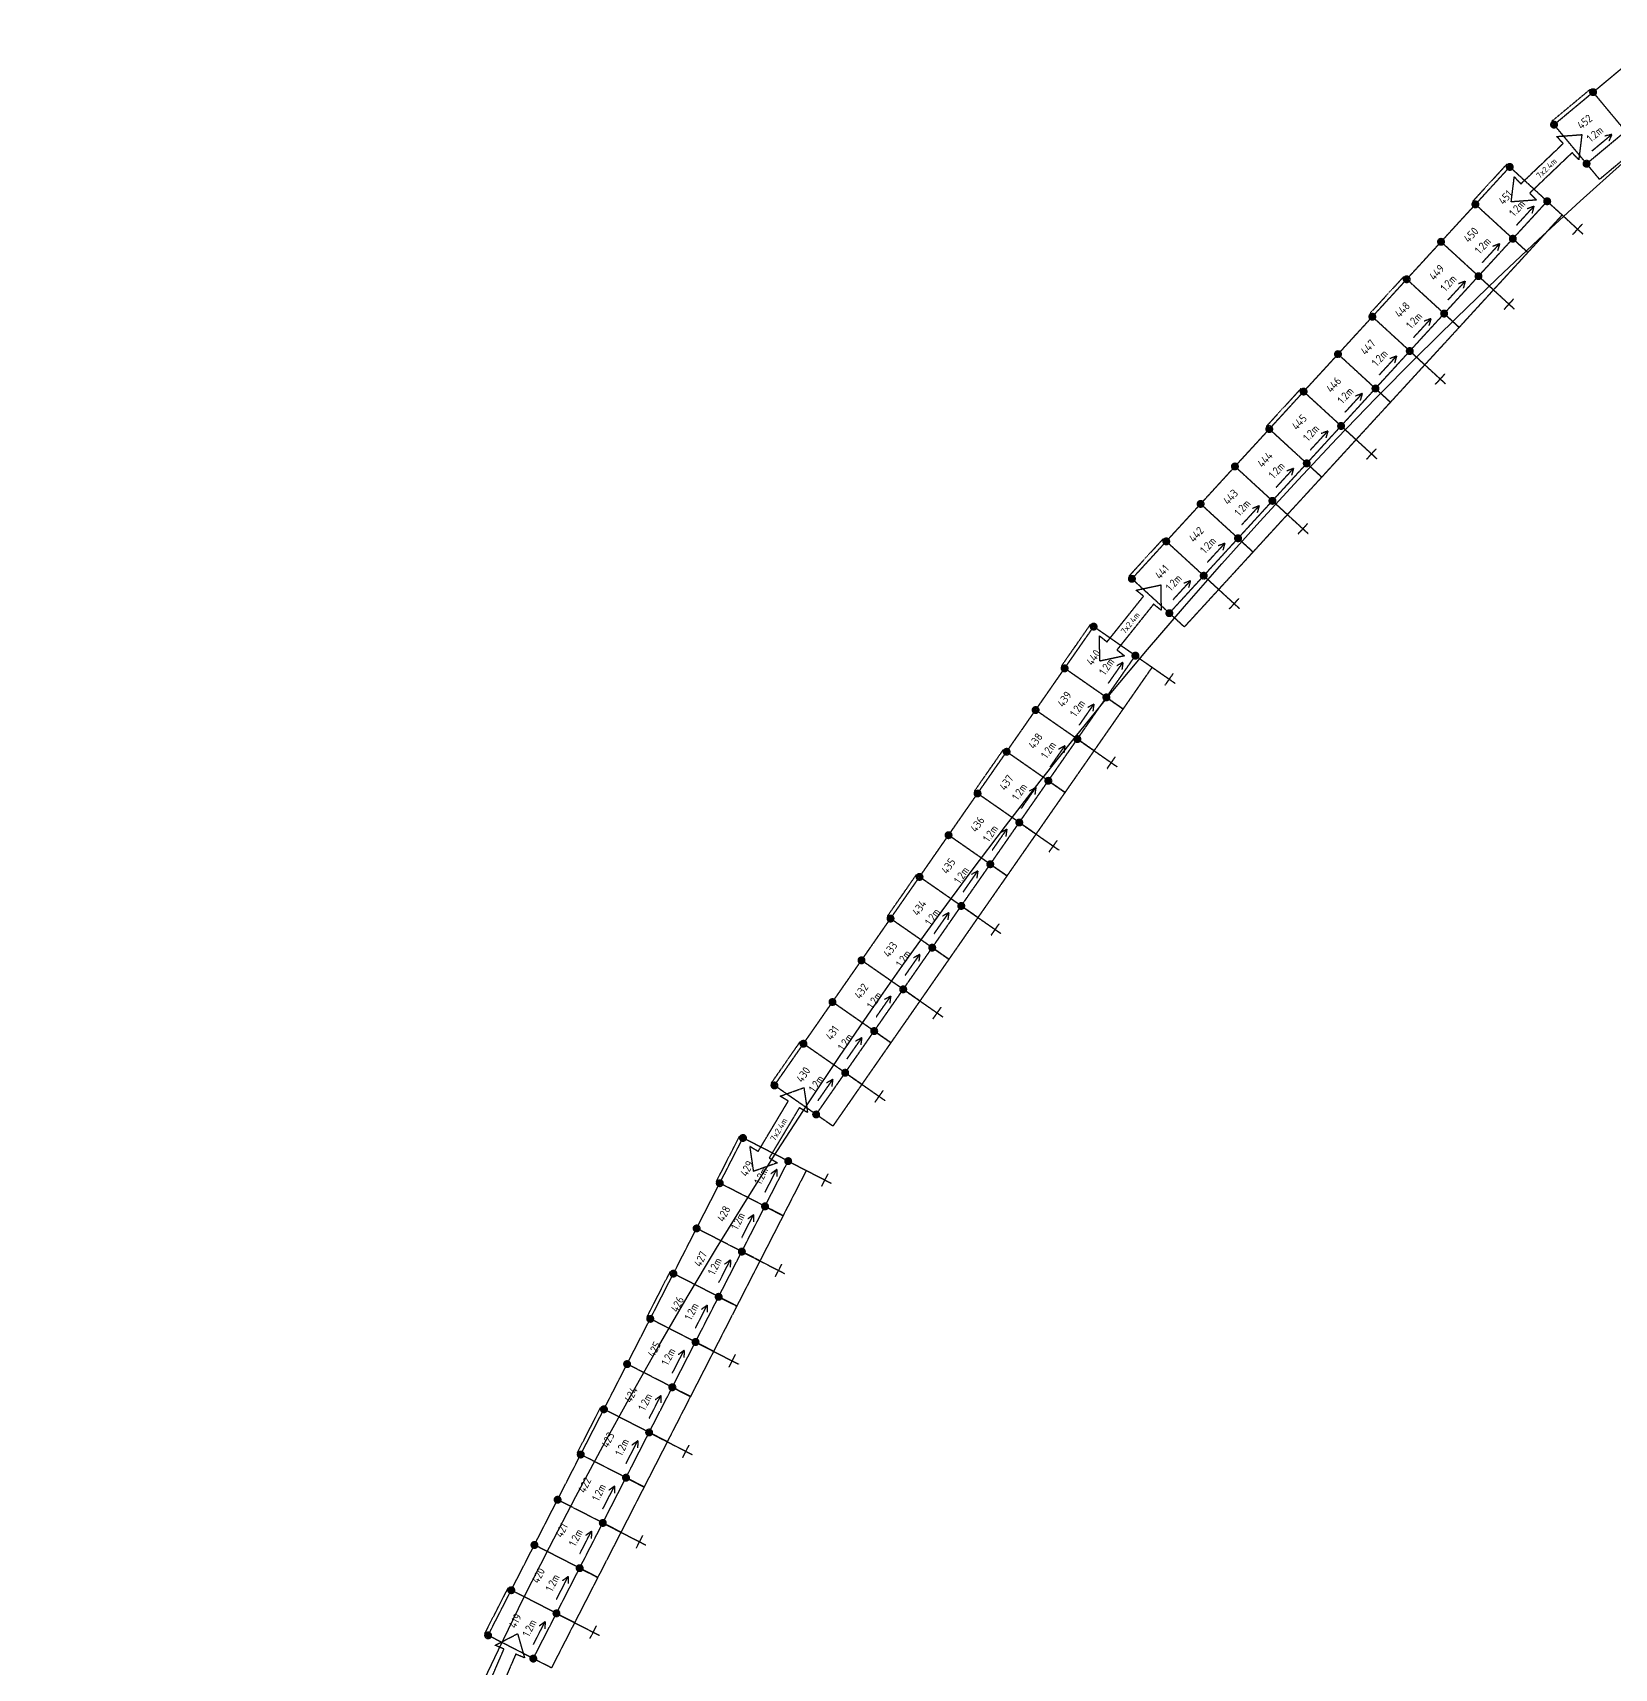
# Model space of a CAD drawing. Header units: millimetres. Extents: x -104667 to 131446, y -104429 to 134339.
# Drawn here: x -104667 to -65138, y 64347 to 105225 of the extents above; entities that cross this region are included whole.
import ezdxf
from ezdxf.enums import TextEntityAlignment as Align

# ---------------------------------------------------------------- set-up
doc = ezdxf.new("R2010")
doc.units = ezdxf.units.MM
doc.linetypes.add('KwikScaf_DASHED', pattern=[3.75, 2.5, -1.25])
doc.linetypes.add('KwikScaf_Line', pattern=[1, 1, 0])
doc.layers.get('0').update_dxf_attribs({"linetype": 'CONTINUOUS'})
doc.layers.add('KwikScaf Schematic', color=7, linetype='CONTINUOUS')
doc.styles.add('KwikScaf ISO', font='isocp.shx')

msp = doc.modelspace()

# ---------------------------------------------------------------- linework, layer by layer
msp.add_circle((13389, 13628), 118057)
at = {"layer": 'KwikScaf Schematic', "color": 1, "linetype": 'KwikScaf_Line'}
for p, q in [((-65667, 103739), (-64691, 104552)), ((-66644, 102927), (-65667, 103739)), ((-64855, 102763), (-65667, 103739)), ((-65831, 101951), (-66644, 102927)), ((-65831, 101951), (-64855, 102763)), ((-65689, 102276), (-65201, 102682)), ((-65201, 102682), (-65373, 102642)), ((-65201, 102682), (-65272, 102520)), ((-64530, 102373), (-65506, 101560)), ((-68609, 100935), (-67751, 101871)), ((-66815, 101012), (-67751, 101871)), ((-65506, 101560), (-65831, 101951)), ((-67674, 100076), (-66815, 101012)), ((-66815, 101012), (-66441, 100669)), ((-69468, 99999), (-68609, 100935)), ((-67674, 100076), (-68609, 100935)), ((-67576, 100418), (-67147, 100886)), ((-67147, 100886), (-67312, 100822)), ((-66441, 100669), (-67299, 99733)), ((-67147, 100886), (-67195, 100715)), ((-66441, 100669), (-65925, 100196)), ((-66172, 100185), (-65936, 100443)), ((-70326, 99063), (-69468, 99999)), ((-68532, 99141), (-69468, 99999)), ((-68532, 99141), (-67674, 100076)), ((-68434, 99482), (-68005, 99950)), ((-68005, 99950), (-68171, 99886)), ((-68005, 99950), (-68054, 99779)), ((-67674, 100076), (-67299, 99733)), ((-67299, 99733), (-67674, 100076)), ((-67299, 99733), (-68158, 98797)), ((-71185, 98127), (-70326, 99063)), ((-69391, 98205), (-70326, 99063)), ((-69391, 98205), (-68532, 99141)), ((-69293, 98546), (-68864, 99014)), ((-68864, 99014), (-69029, 98951)), ((-68864, 99014), (-68912, 98843)), ((-68532, 99141), (-68158, 98797)), ((-68158, 98797), (-68532, 99141)), ((-68158, 98797), (-69016, 97861)), ((-68158, 98797), (-67642, 98324)), ((-67889, 98313), (-67653, 98571)), ((-72043, 97191), (-71185, 98127)), ((-70249, 97269), (-71185, 98127)), ((-70249, 97269), (-69391, 98205)), ((-69391, 98205), (-69016, 97861)), ((-69016, 97861), (-69391, 98205)), ((-70151, 97610), (-69722, 98078)), ((-69722, 98078), (-69888, 98015)), ((-69016, 97861), (-69875, 96925)), ((-69722, 98078), (-69771, 97907)), ((-72902, 96255), (-72043, 97191)), ((-71108, 96333), (-72043, 97191)), ((-71108, 96333), (-70249, 97269)), ((-71010, 96674), (-70581, 97142)), ((-70581, 97142), (-70746, 97079)), ((-69875, 96925), (-70733, 95989)), ((-70581, 97142), (-70629, 96971)), ((-70249, 97269), (-69875, 96925)), ((-69875, 96925), (-70249, 97269)), ((-69875, 96925), (-69359, 96452)), ((-69606, 96442), (-69369, 96699)), ((-73760, 95320), (-72902, 96255)), ((-71966, 95397), (-72902, 96255)), ((-71966, 95397), (-71108, 96333)), ((-71868, 95738), (-71439, 96206)), ((-71439, 96206), (-71605, 96143)), ((-71439, 96206), (-71488, 96036)), ((-71108, 96333), (-70733, 95989)), ((-70733, 95989), (-71108, 96333)), ((-70733, 95989), (-71592, 95054)), ((-74619, 94384), (-73760, 95320)), ((-72825, 94461), (-73760, 95320)), ((-72825, 94461), (-71966, 95397)), ((-72727, 94802), (-72298, 95270)), ((-72298, 95270), (-72463, 95207)), ((-72298, 95270), (-72346, 95100)), ((-71966, 95397), (-71592, 95054)), ((-71592, 95054), (-71966, 95397)), ((-71592, 95054), (-72450, 94118)), ((-71592, 95054), (-71076, 94580)), ((-73683, 93525), (-72825, 94461)), ((-72825, 94461), (-72450, 94118)), ((-72450, 94118), (-72825, 94461)), ((-71323, 94570), (-71086, 94828)), ((-75477, 93448), (-74619, 94384)), ((-73683, 93525), (-74619, 94384)), ((-73585, 93866), (-73156, 94334)), ((-73156, 94334), (-73322, 94271)), ((-72450, 94118), (-73309, 93182)), ((-73156, 94334), (-73205, 94164)), ((-76336, 92512), (-75477, 93448)), ((-74541, 92589), (-75477, 93448)), ((-74541, 92589), (-73683, 93525)), ((-74444, 92931), (-74015, 93399)), ((-74015, 93399), (-74180, 93335)), ((-74015, 93399), (-74063, 93228)), ((-73683, 93525), (-73309, 93182)), ((-73309, 93182), (-73683, 93525)), ((-73309, 93182), (-74167, 92246)), ((-73309, 93182), (-72793, 92709)), ((-73040, 92698), (-72803, 92956)), ((-77194, 91576), (-76336, 92512)), ((-75400, 91653), (-76336, 92512)), ((-75400, 91653), (-74541, 92589)), ((-75302, 91995), (-74873, 92463)), ((-74873, 92463), (-75039, 92399)), ((-74873, 92463), (-74922, 92292)), ((-74541, 92589), (-74167, 92246)), ((-74167, 92246), (-74541, 92589)), ((-74167, 92246), (-75026, 91310)), ((-76258, 90718), (-77194, 91576)), ((-76258, 90718), (-75400, 91653)), ((-75400, 91653), (-75026, 91310)), ((-75026, 91310), (-75400, 91653)), ((-76161, 91059), (-75732, 91527)), ((-75732, 91527), (-75897, 91463)), ((-75026, 91310), (-75884, 90374)), ((-75732, 91527), (-75780, 91356)), ((-75026, 91310), (-74510, 90837)), ((-74757, 90826), (-74520, 91084)), ((-78876, 89339), (-78150, 90381)), ((-77108, 89656), (-78150, 90381)), ((-75884, 90374), (-76258, 90718)), ((-77833, 88613), (-77108, 89656)), ((-77108, 89656), (-76691, 89366)), ((-79601, 88296), (-78876, 89339)), ((-77833, 88613), (-78876, 89339)), ((-77782, 88965), (-77419, 89486)), ((-77419, 89486), (-77575, 89401)), ((-77419, 89486), (-77445, 89310)), ((-76691, 89366), (-77416, 88323)), ((-76691, 89366), (-76116, 88966)), ((-76360, 88922), (-76160, 89209)), ((-78558, 87571), (-77833, 88613)), ((-78507, 87922), (-78145, 88443)), ((-78145, 88443), (-78300, 88358)), ((-78145, 88443), (-78170, 88268)), ((-77416, 88323), (-78141, 87281)), ((-77833, 88613), (-77416, 88323)), ((-77416, 88323), (-77833, 88613)), ((-80326, 87254), (-79601, 88296)), ((-78558, 87571), (-79601, 88296)), ((-79284, 86528), (-78558, 87571)), ((-78558, 87571), (-78141, 87281)), ((-78141, 87281), (-78558, 87571)), ((-81052, 86211), (-80326, 87254)), ((-79284, 86528), (-80326, 87254)), ((-79233, 86880), (-78870, 87401)), ((-78870, 87401), (-79026, 87316)), ((-78870, 87401), (-78896, 87225)), ((-78141, 87281), (-78867, 86238)), ((-78141, 87281), (-77567, 86881)), ((-77810, 86837), (-77610, 87124)), ((-80009, 85486), (-79284, 86528)), ((-79958, 85837), (-79595, 86358)), ((-79595, 86358), (-79751, 86273)), ((-79595, 86358), (-79621, 86183)), ((-79284, 86528), (-78867, 86238)), ((-78867, 86238), (-79284, 86528)), ((-81777, 85169), (-81052, 86211)), ((-80009, 85486), (-81052, 86211)), ((-78867, 86238), (-79592, 85196)), ((-80734, 84443), (-80009, 85486)), ((-80009, 85486), (-79592, 85196)), ((-79592, 85196), (-80009, 85486)), ((-82502, 84126), (-81777, 85169)), ((-80734, 84443), (-81777, 85169)), ((-80683, 84795), (-80321, 85316)), ((-80321, 85316), (-80476, 85231)), ((-80321, 85316), (-80346, 85140)), ((-79592, 85196), (-80317, 84153)), ((-79592, 85196), (-79017, 84796)), ((-79261, 84752), (-79061, 85039)), ((-81460, 83401), (-80734, 84443)), ((-81409, 83752), (-81046, 84273)), ((-81046, 84273), (-81202, 84188)), ((-81046, 84273), (-81072, 84098)), ((-80734, 84443), (-80317, 84153)), ((-80317, 84153), (-80734, 84443)), ((-83228, 83084), (-82502, 84126)), ((-81460, 83401), (-82502, 84126)), ((-80317, 84153), (-81043, 83111)), ((-82185, 82358), (-81460, 83401)), ((-81460, 83401), (-81043, 83111)), ((-81043, 83111), (-81460, 83401)), ((-83953, 82041), (-83228, 83084)), ((-82185, 82358), (-83228, 83084)), ((-82134, 82710), (-81771, 83231)), ((-81771, 83231), (-81927, 83146)), ((-81771, 83231), (-81797, 83055)), ((-81043, 83111), (-81768, 82068)), ((-81043, 83111), (-80468, 82711)), ((-80712, 82667), (-80512, 82954)), ((-82910, 81316), (-82185, 82358)), ((-82859, 81667), (-82497, 82188)), ((-82497, 82188), (-82652, 82103)), ((-82497, 82188), (-82522, 82013)), ((-82185, 82358), (-81768, 82068)), ((-81768, 82068), (-82185, 82358)), ((-84678, 80999), (-83953, 82041)), ((-82910, 81316), (-83953, 82041)), ((-81768, 82068), (-82493, 81026)), ((-85404, 79956), (-84678, 80999)), ((-83636, 80273), (-84678, 80999)), ((-83636, 80273), (-82910, 81316)), ((-83585, 80625), (-83222, 81146)), ((-83222, 81146), (-83378, 81061)), ((-83222, 81146), (-83248, 80970)), ((-82493, 81026), (-83219, 79983)), ((-82910, 81316), (-82493, 81026)), ((-82493, 81026), (-82910, 81316)), ((-82493, 81026), (-81919, 80626)), ((-82162, 80582), (-81962, 80869)), ((-84361, 79231), (-83636, 80273)), ((-83636, 80273), (-83219, 79983)), ((-83219, 79983), (-83636, 80273)), ((-86129, 78914), (-85404, 79956)), ((-84361, 79231), (-85404, 79956)), ((-84310, 79582), (-83947, 80103)), ((-83947, 80103), (-84103, 80018)), ((-83947, 80103), (-83973, 79928)), ((-83219, 79983), (-83944, 78941)), ((-85086, 78188), (-86129, 78914)), ((-85086, 78188), (-84361, 79231)), ((-85035, 78540), (-84673, 79061)), ((-84673, 79061), (-84828, 78976)), ((-84673, 79061), (-84698, 78885)), ((-83944, 78941), (-84669, 77898)), ((-84361, 79231), (-83944, 78941)), ((-83944, 78941), (-84361, 79231)), ((-83944, 78941), (-83369, 78541)), ((-83613, 78497), (-83413, 78784)), ((-84669, 77898), (-85086, 78188)), ((-87495, 76471), (-86916, 77601)), ((-85786, 77022), (-86916, 77601)), ((-86365, 75892), (-85786, 77022)), ((-85786, 77022), (-85333, 76791)), ((-88074, 75341), (-87495, 76471)), ((-86365, 75892), (-87495, 76471)), ((-86361, 76247), (-86072, 76812)), ((-86072, 76812), (-86215, 76707)), ((-86072, 76812), (-86073, 76635)), ((-85333, 76791), (-85913, 75660)), ((-85333, 76791), (-84711, 76471)), ((-84946, 76395), (-84786, 76707)), ((-86944, 74762), (-86365, 75892)), ((-86940, 75117), (-86651, 75682)), ((-86651, 75682), (-86794, 75577)), ((-86651, 75682), (-86653, 75504)), ((-85913, 75660), (-86492, 74530)), ((-86365, 75892), (-85913, 75660)), ((-85913, 75660), (-86365, 75892)), ((-88653, 74210), (-88074, 75341)), ((-86944, 74762), (-88074, 75341)), ((-87523, 73631), (-86944, 74762)), ((-87519, 73986), (-87230, 74551)), ((-87230, 74551), (-87373, 74446)), ((-87230, 74551), (-87232, 74374)), ((-86492, 74530), (-87071, 73400)), ((-86944, 74762), (-86492, 74530)), ((-86492, 74530), (-86944, 74762)), ((-86492, 74530), (-85869, 74211)), ((-86104, 74135), (-85945, 74446)), ((-89232, 73080), (-88653, 74210)), ((-87523, 73631), (-88653, 74210)), ((-88102, 72501), (-87523, 73631)), ((-87523, 73631), (-87071, 73400)), ((-87071, 73400), (-87523, 73631)), ((-88098, 72856), (-87809, 73421)), ((-87809, 73421), (-87952, 73316)), ((-87809, 73421), (-87811, 73244)), ((-87071, 73400), (-87650, 72269)), ((-89811, 71950), (-89232, 73080)), ((-88102, 72501), (-89232, 73080)), ((-88681, 71371), (-88102, 72501)), ((-88102, 72501), (-87650, 72269)), ((-87650, 72269), (-88102, 72501)), ((-90390, 70820), (-89811, 71950)), ((-88681, 71371), (-89811, 71950)), ((-88678, 71726), (-88388, 72291)), ((-88388, 72291), (-88531, 72186)), ((-88388, 72291), (-88390, 72113)), ((-87650, 72269), (-88229, 71139)), ((-87650, 72269), (-87027, 71950)), ((-87262, 71874), (-87103, 72186)), ((-89260, 70241), (-88681, 71371)), ((-89257, 70595), (-88967, 71161)), ((-88967, 71161), (-89110, 71056)), ((-88967, 71161), (-88969, 70983)), ((-88229, 71139), (-88808, 70009)), ((-88681, 71371), (-88229, 71139)), ((-88229, 71139), (-88681, 71371)), ((-90970, 69689), (-90390, 70820)), ((-89260, 70241), (-90390, 70820)), ((-89839, 69110), (-89260, 70241)), ((-89836, 69465), (-89546, 70030)), ((-89546, 70030), (-89689, 69925)), ((-89546, 70030), (-89548, 69853)), ((-88808, 70009), (-89387, 68879)), ((-89260, 70241), (-88808, 70009)), ((-88808, 70009), (-89260, 70241)), ((-88808, 70009), (-88185, 69690)), ((-88421, 69614), (-88261, 69925)), ((-91549, 68559), (-90970, 69689)), ((-89839, 69110), (-90970, 69689)), ((-90418, 67980), (-89839, 69110)), ((-89839, 69110), (-89387, 68879)), ((-89387, 68879), (-89839, 69110)), ((-90415, 68335), (-90125, 68900)), ((-90125, 68900), (-90268, 68795)), ((-90125, 68900), (-90127, 68723)), ((-89387, 68879), (-89966, 67748)), ((-92128, 67429), (-91549, 68559)), ((-90418, 67980), (-91549, 68559)), ((-90997, 66850), (-90418, 67980)), ((-90418, 67980), (-89966, 67748)), ((-89966, 67748), (-90418, 67980)), ((-90994, 67205), (-90704, 67770)), ((-90704, 67770), (-90847, 67665)), ((-90704, 67770), (-90706, 67592)), ((-89966, 67748), (-90545, 66618)), ((-89966, 67748), (-89343, 67429)), ((-89579, 67353), (-89419, 67665)), ((-92707, 66298), (-92128, 67429)), ((-90997, 66850), (-92128, 67429)), ((-91577, 65719), (-90997, 66850)), ((-91573, 66074), (-91283, 66639)), ((-91283, 66639), (-91427, 66534)), ((-91283, 66639), (-91285, 66462)), ((-90997, 66850), (-90545, 66618)), ((-90545, 66618), (-90997, 66850)), ((-93286, 65168), (-92707, 66298)), ((-91577, 65719), (-92707, 66298)), ((-90545, 66618), (-91124, 65488)), ((-92156, 64589), (-91577, 65719)), ((-92152, 64944), (-91863, 65509)), ((-91863, 65509), (-92006, 65404)), ((-91863, 65509), (-91864, 65332)), ((-91124, 65488), (-91703, 64357)), ((-91577, 65719), (-91124, 65488)), ((-91124, 65488), (-91577, 65719)), ((-91124, 65488), (-90501, 65169)), ((-92156, 64589), (-93286, 65168)), ((-90737, 65093), (-90577, 65404)), ((-91703, 64357), (-92156, 64589))]:
    msp.add_line(p, q, dxfattribs=at)
at = {"layer": 'KwikScaf Schematic', "color": 1, "linetype": 'KwikScaf_DASHED'}
for p, q in [((-65731, 103816), (-66708, 103004)), ((-67825, 101938), (-68683, 101003)), ((-70400, 99131), (-71259, 98195)), ((-72976, 96323), (-73834, 95387)), ((-76410, 92580), (-77268, 91644)), ((-78232, 90438), (-78958, 89396)), ((-80408, 87311), (-81134, 86268)), ((-82584, 84183), (-83310, 83141)), ((-85486, 80013), (-86211, 78971)), ((-87005, 77647), (-87584, 76517)), ((-88742, 74256), (-89321, 73126)), ((-90479, 70865), (-91059, 69735)), ((-92796, 66344), (-93375, 65214))]:
    msp.add_line(p, q, dxfattribs=at)
at = {"layer": 'KwikScaf Schematic', "color": 3, "linetype": 'KwikScaf_Line'}
for p, q in [((-66578, 102631), (-65949, 102679)), ((-66413, 102458), (-66578, 102631)), ((-65949, 102679), (-66026, 102052)), ((-67472, 101448), (-66413, 102458)), ((-66192, 102226), (-67251, 101217)), ((-66026, 102052), (-66192, 102226)), ((-67714, 100996), (-67637, 101622)), ((-67637, 101622), (-67472, 101448)), ((-67085, 101043), (-67714, 100996)), ((-67251, 101217), (-67085, 101043)), ((-77090, 91292), (-76473, 91423)), ((-76903, 91142), (-77090, 91292)), ((-76473, 91423), (-76465, 90792)), ((-77817, 90000), (-76903, 91142)), ((-76653, 90942), (-77567, 89800)), ((-76465, 90792), (-76653, 90942)), ((-77997, 89519), (-78004, 90150)), ((-78004, 90150), (-77817, 90000)), ((-77379, 89650), (-77997, 89519)), ((-77567, 89800), (-77379, 89650)), ((-86534, 77268), (-85782, 78523)), ((-85987, 78646), (-85393, 78859)), ((-85782, 78523), (-85987, 78646)), ((-85393, 78859), (-85301, 78235)), ((-85507, 78358), (-86260, 77103)), ((-85301, 78235), (-85507, 78358)), ((-86648, 76767), (-86740, 77392)), ((-86740, 77392), (-86534, 77268)), ((-86054, 76980), (-86648, 76767)), ((-86260, 77103), (-86054, 76980)), ((-93110, 64922), (-92550, 65212)), ((-92550, 65212), (-92375, 64606)), ((-93467, 63483), (-92889, 64827)), ((-92595, 64701), (-93173, 63357)), ((-92889, 64827), (-93110, 64922)), ((-92375, 64606), (-92595, 64701))]:
    msp.add_line(p, q, dxfattribs=at)
at = {"layer": 'KwikScaf Schematic', "color": 1, "linetype": 'KwikScaf_Line', "const_width": 100}
for points in [[(-65699, 103778, -0.198912), (-65663, 103789, -0.198912), (-65629, 103771, -0.198912), (-65618, 103735, -0.198912), (-65635, 103701, -0.198912), (-65672, 103690, -0.198912), (-65706, 103707, -0.198912), (-65717, 103744, -0.198912)], [(-65699, 103778, -0.198912), (-65663, 103789, -0.198912), (-65629, 103771, -0.198912), (-65618, 103735, -0.198912), (-65635, 103701, -0.198912), (-65672, 103690, -0.198912), (-65706, 103707, -0.198912), (-65717, 103744, -0.198912)], [(-66676, 102965, -0.198912), (-66639, 102977, -0.198912), (-66605, 102959, -0.198912), (-66594, 102922, -0.198912), (-66612, 102889, -0.198912), (-66648, 102877, -0.198912), (-66682, 102895, -0.198912), (-66693, 102932, -0.198912)], [(-67788, 101905, -0.198912), (-67753, 101921, -0.198912), (-67717, 101908, -0.198912), (-67701, 101873, -0.198912), (-67714, 101837, -0.198912), (-67749, 101821, -0.198912), (-67785, 101834, -0.198912), (-67801, 101869, -0.198912)], [(-65863, 101989, -0.198912), (-65827, 102001, -0.198912), (-65793, 101983, -0.198912), (-65781, 101946, -0.198912), (-65799, 101912, -0.198912), (-65836, 101901, -0.198912), (-65870, 101919, -0.198912), (-65881, 101955, -0.198912)], [(-68646, 100969, -0.198912), (-68612, 100985, -0.198912), (-68576, 100972, -0.198912), (-68559, 100937, -0.198912), (-68573, 100901, -0.198912), (-68607, 100885, -0.198912), (-68643, 100898, -0.198912), (-68659, 100933, -0.198912)], [(-67710, 100110, -0.198912), (-67676, 100126, -0.198912), (-67640, 100113, -0.198912), (-67624, 100079, -0.198912), (-67637, 100043, -0.198912), (-67671, 100026, -0.198912), (-67707, 100040, -0.198912), (-67723, 100074, -0.198912)], [(-69505, 100033, -0.198912), (-69470, 100049, -0.198912), (-69434, 100036, -0.198912), (-69418, 100001, -0.198912), (-69431, 99965, -0.198912), (-69466, 99949, -0.198912), (-69502, 99962, -0.198912), (-69518, 99997, -0.198912)], [(-70363, 99097, -0.198912), (-70329, 99113, -0.198912), (-70293, 99100, -0.198912), (-70276, 99065, -0.198912), (-70290, 99029, -0.198912), (-70324, 99013, -0.198912), (-70360, 99026, -0.198912), (-70376, 99061, -0.198912)], [(-68569, 99174, -0.198912), (-68534, 99190, -0.198912), (-68498, 99177, -0.198912), (-68482, 99143, -0.198912), (-68495, 99107, -0.198912), (-68530, 99091, -0.198912), (-68566, 99104, -0.198912), (-68582, 99138, -0.198912)], [(-71222, 98161, -0.198912), (-71187, 98177, -0.198912), (-71151, 98164, -0.198912), (-71135, 98129, -0.198912), (-71148, 98093, -0.198912), (-71183, 98077, -0.198912), (-71219, 98090, -0.198912), (-71235, 98125, -0.198912)], [(-69427, 98238, -0.198912), (-69393, 98255, -0.198912), (-69357, 98242, -0.198912), (-69341, 98207, -0.198912), (-69354, 98171, -0.198912), (-69388, 98155, -0.198912), (-69424, 98168, -0.198912), (-69440, 98203, -0.198912)], [(-72080, 97225, -0.198912), (-72046, 97241, -0.198912), (-72010, 97228, -0.198912), (-71993, 97194, -0.198912), (-72007, 97158, -0.198912), (-72041, 97141, -0.198912), (-72077, 97155, -0.198912), (-72093, 97189, -0.198912)], [(-70286, 97303, -0.198912), (-70251, 97319, -0.198912), (-70215, 97306, -0.198912), (-70199, 97271, -0.198912), (-70212, 97235, -0.198912), (-70247, 97219, -0.198912), (-70283, 97232, -0.198912), (-70299, 97267, -0.198912)], [(-72939, 96289, -0.198912), (-72904, 96305, -0.198912), (-72868, 96292, -0.198912), (-72852, 96258, -0.198912), (-72865, 96222, -0.198912), (-72900, 96206, -0.198912), (-72936, 96219, -0.198912), (-72952, 96253, -0.198912)], [(-71144, 96367, -0.198912), (-71110, 96383, -0.198912), (-71074, 96370, -0.198912), (-71058, 96335, -0.198912), (-71071, 96299, -0.198912), (-71105, 96283, -0.198912), (-71141, 96296, -0.198912), (-71157, 96331, -0.198912)], [(-73797, 95353, -0.198912), (-73763, 95370, -0.198912), (-73727, 95356, -0.198912), (-73710, 95322, -0.198912), (-73724, 95286, -0.198912), (-73758, 95270, -0.198912), (-73794, 95283, -0.198912), (-73810, 95317, -0.198912)], [(-72003, 95431, -0.198912), (-71968, 95447, -0.198912), (-71932, 95434, -0.198912), (-71916, 95399, -0.198912), (-71929, 95363, -0.198912), (-71964, 95347, -0.198912), (-72000, 95360, -0.198912), (-72016, 95395, -0.198912)], [(-74656, 94418, -0.198912), (-74621, 94434, -0.198912), (-74585, 94421, -0.198912), (-74569, 94386, -0.198912), (-74582, 94350, -0.198912), (-74617, 94334, -0.198912), (-74653, 94347, -0.198912), (-74669, 94382, -0.198912)], [(-72861, 94495, -0.198912), (-72827, 94511, -0.198912), (-72791, 94498, -0.198912), (-72775, 94463, -0.198912), (-72788, 94427, -0.198912), (-72822, 94411, -0.198912), (-72858, 94424, -0.198912), (-72874, 94459, -0.198912)], [(-73720, 93559, -0.198912), (-73685, 93575, -0.198912), (-73649, 93562, -0.198912), (-73633, 93527, -0.198912), (-73646, 93491, -0.198912), (-73681, 93475, -0.198912), (-73717, 93488, -0.198912), (-73733, 93523, -0.198912)], [(-75514, 93482, -0.198912), (-75480, 93498, -0.198912), (-75444, 93485, -0.198912), (-75427, 93450, -0.198912), (-75441, 93414, -0.198912), (-75475, 93398, -0.198912), (-75511, 93411, -0.198912), (-75527, 93446, -0.198912)], [(-76373, 92546, -0.198912), (-76338, 92562, -0.198912), (-76302, 92549, -0.198912), (-76286, 92514, -0.198912), (-76299, 92478, -0.198912), (-76334, 92462, -0.198912), (-76370, 92475, -0.198912), (-76386, 92510, -0.198912)], [(-74578, 92623, -0.198912), (-74544, 92639, -0.198912), (-74508, 92626, -0.198912), (-74492, 92591, -0.198912), (-74505, 92556, -0.198912), (-74539, 92539, -0.198912), (-74575, 92552, -0.198912), (-74591, 92587, -0.198912)], [(-75437, 91687, -0.198912), (-75402, 91703, -0.198912), (-75366, 91690, -0.198912), (-75350, 91656, -0.198912), (-75363, 91620, -0.198912), (-75398, 91603, -0.198912), (-75434, 91617, -0.198912), (-75450, 91651, -0.198912)], [(-76295, 90751, -0.198912), (-76261, 90767, -0.198912), (-76225, 90754, -0.198912), (-76209, 90720, -0.198912), (-76222, 90684, -0.198912), (-76256, 90668, -0.198912), (-76292, 90681, -0.198912), (-76308, 90715, -0.198912)], [(-78191, 90410, -0.198912), (-78159, 90430, -0.198912), (-78122, 90422, -0.198912), (-78101, 90390, -0.198912), (-78109, 90352, -0.198912), (-78141, 90332, -0.198912), (-78179, 90340, -0.198912), (-78199, 90372, -0.198912)], [(-77149, 89684, -0.198912), (-77117, 89705, -0.198912), (-77079, 89697, -0.198912), (-77058, 89665, -0.198912), (-77067, 89627, -0.198912), (-77099, 89606, -0.198912), (-77136, 89615, -0.198912), (-77157, 89647, -0.198912)], [(-78917, 89367, -0.198912), (-78884, 89388, -0.198912), (-78847, 89380, -0.198912), (-78826, 89347, -0.198912), (-78834, 89310, -0.198912), (-78867, 89289, -0.198912), (-78904, 89298, -0.198912), (-78925, 89330, -0.198912)], [(-78917, 89367, -0.198912), (-78884, 89388, -0.198912), (-78847, 89380, -0.198912), (-78826, 89347, -0.198912), (-78834, 89310, -0.198912), (-78867, 89289, -0.198912), (-78904, 89298, -0.198912), (-78925, 89330, -0.198912)], [(-77874, 88642, -0.198912), (-77842, 88662, -0.198912), (-77804, 88654, -0.198912), (-77784, 88622, -0.198912), (-77792, 88585, -0.198912), (-77824, 88564, -0.198912), (-77862, 88572, -0.198912), (-77882, 88604, -0.198912)], [(-77874, 88642, -0.198912), (-77842, 88662, -0.198912), (-77804, 88654, -0.198912), (-77784, 88622, -0.198912), (-77792, 88585, -0.198912), (-77824, 88564, -0.198912), (-77862, 88572, -0.198912), (-77882, 88604, -0.198912)], [(-79642, 88325, -0.198912), (-79610, 88345, -0.198912), (-79572, 88337, -0.198912), (-79552, 88305, -0.198912), (-79560, 88268, -0.198912), (-79592, 88247, -0.198912), (-79629, 88255, -0.198912), (-79650, 88287, -0.198912)], [(-79642, 88325, -0.198912), (-79610, 88345, -0.198912), (-79572, 88337, -0.198912), (-79552, 88305, -0.198912), (-79560, 88268, -0.198912), (-79592, 88247, -0.198912), (-79629, 88255, -0.198912), (-79650, 88287, -0.198912)], [(-78599, 87599, -0.198912), (-78567, 87620, -0.198912), (-78530, 87612, -0.198912), (-78509, 87580, -0.198912), (-78517, 87542, -0.198912), (-78550, 87522, -0.198912), (-78587, 87530, -0.198912), (-78608, 87562, -0.198912)], [(-78599, 87599, -0.198912), (-78567, 87620, -0.198912), (-78530, 87612, -0.198912), (-78509, 87580, -0.198912), (-78517, 87542, -0.198912), (-78550, 87522, -0.198912), (-78587, 87530, -0.198912), (-78608, 87562, -0.198912)], [(-80367, 87282, -0.198912), (-80335, 87303, -0.198912), (-80298, 87295, -0.198912), (-80277, 87262, -0.198912), (-80285, 87225, -0.198912), (-80317, 87204, -0.198912), (-80355, 87213, -0.198912), (-80375, 87245, -0.198912)], [(-80367, 87282, -0.198912), (-80335, 87303, -0.198912), (-80298, 87295, -0.198912), (-80277, 87262, -0.198912), (-80285, 87225, -0.198912), (-80317, 87204, -0.198912), (-80355, 87213, -0.198912), (-80375, 87245, -0.198912)], [(-81093, 86240, -0.198912), (-81060, 86260, -0.198912), (-81023, 86252, -0.198912), (-81002, 86220, -0.198912), (-81010, 86183, -0.198912), (-81043, 86162, -0.198912), (-81080, 86170, -0.198912), (-81101, 86202, -0.198912)], [(-81093, 86240, -0.198912), (-81060, 86260, -0.198912), (-81023, 86252, -0.198912), (-81002, 86220, -0.198912), (-81010, 86183, -0.198912), (-81043, 86162, -0.198912), (-81080, 86170, -0.198912), (-81101, 86202, -0.198912)], [(-79325, 86557, -0.198912), (-79293, 86577, -0.198912), (-79255, 86569, -0.198912), (-79234, 86537, -0.198912), (-79243, 86500, -0.198912), (-79275, 86479, -0.198912), (-79312, 86487, -0.198912), (-79333, 86519, -0.198912)], [(-79325, 86557, -0.198912), (-79293, 86577, -0.198912), (-79255, 86569, -0.198912), (-79234, 86537, -0.198912), (-79243, 86500, -0.198912), (-79275, 86479, -0.198912), (-79312, 86487, -0.198912), (-79333, 86519, -0.198912)], [(-80050, 85514, -0.198912), (-80018, 85535, -0.198912), (-79980, 85527, -0.198912), (-79960, 85495, -0.198912), (-79968, 85457, -0.198912), (-80000, 85437, -0.198912), (-80038, 85445, -0.198912), (-80058, 85477, -0.198912)], [(-80050, 85514, -0.198912), (-80018, 85535, -0.198912), (-79980, 85527, -0.198912), (-79960, 85495, -0.198912), (-79968, 85457, -0.198912), (-80000, 85437, -0.198912), (-80038, 85445, -0.198912), (-80058, 85477, -0.198912)], [(-81818, 85197, -0.198912), (-81786, 85218, -0.198912), (-81748, 85210, -0.198912), (-81728, 85177, -0.198912), (-81736, 85140, -0.198912), (-81768, 85119, -0.198912), (-81805, 85128, -0.198912), (-81826, 85160, -0.198912)], [(-81818, 85197, -0.198912), (-81786, 85218, -0.198912), (-81748, 85210, -0.198912), (-81728, 85177, -0.198912), (-81736, 85140, -0.198912), (-81768, 85119, -0.198912), (-81805, 85128, -0.198912), (-81826, 85160, -0.198912)], [(-82543, 84155, -0.198912), (-82511, 84175, -0.198912), (-82474, 84167, -0.198912), (-82453, 84135, -0.198912), (-82461, 84098, -0.198912), (-82493, 84077, -0.198912), (-82531, 84085, -0.198912), (-82551, 84117, -0.198912)], [(-82543, 84155, -0.198912), (-82511, 84175, -0.198912), (-82474, 84167, -0.198912), (-82453, 84135, -0.198912), (-82461, 84098, -0.198912), (-82493, 84077, -0.198912), (-82531, 84085, -0.198912), (-82551, 84117, -0.198912)], [(-80775, 84472, -0.198912), (-80743, 84492, -0.198912), (-80706, 84484, -0.198912), (-80685, 84452, -0.198912), (-80693, 84415, -0.198912), (-80726, 84394, -0.198912), (-80763, 84402, -0.198912), (-80784, 84434, -0.198912)], [(-80775, 84472, -0.198912), (-80743, 84492, -0.198912), (-80706, 84484, -0.198912), (-80685, 84452, -0.198912), (-80693, 84415, -0.198912), (-80726, 84394, -0.198912), (-80763, 84402, -0.198912), (-80784, 84434, -0.198912)], [(-81501, 83429, -0.198912), (-81469, 83450, -0.198912), (-81431, 83442, -0.198912), (-81410, 83410, -0.198912), (-81419, 83372, -0.198912), (-81451, 83352, -0.198912), (-81488, 83360, -0.198912), (-81509, 83392, -0.198912)], [(-81501, 83429, -0.198912), (-81469, 83450, -0.198912), (-81431, 83442, -0.198912), (-81410, 83410, -0.198912), (-81419, 83372, -0.198912), (-81451, 83352, -0.198912), (-81488, 83360, -0.198912), (-81509, 83392, -0.198912)], [(-83269, 83112, -0.198912), (-83236, 83133, -0.198912), (-83199, 83125, -0.198912), (-83178, 83092, -0.198912), (-83186, 83055, -0.198912), (-83219, 83034, -0.198912), (-83256, 83043, -0.198912), (-83277, 83075, -0.198912)], [(-83269, 83112, -0.198912), (-83236, 83133, -0.198912), (-83199, 83125, -0.198912), (-83178, 83092, -0.198912), (-83186, 83055, -0.198912), (-83219, 83034, -0.198912), (-83256, 83043, -0.198912), (-83277, 83075, -0.198912)], [(-82226, 82387, -0.198912), (-82194, 82407, -0.198912), (-82156, 82399, -0.198912), (-82136, 82367, -0.198912), (-82144, 82330, -0.198912), (-82176, 82309, -0.198912), (-82214, 82317, -0.198912), (-82234, 82349, -0.198912)], [(-82226, 82387, -0.198912), (-82194, 82407, -0.198912), (-82156, 82399, -0.198912), (-82136, 82367, -0.198912), (-82144, 82330, -0.198912), (-82176, 82309, -0.198912), (-82214, 82317, -0.198912), (-82234, 82349, -0.198912)], [(-83994, 82070, -0.198912), (-83962, 82090, -0.198912), (-83924, 82082, -0.198912), (-83904, 82050, -0.198912), (-83912, 82013, -0.198912), (-83944, 81992, -0.198912), (-83981, 82000, -0.198912), (-84002, 82032, -0.198912)], [(-83994, 82070, -0.198912), (-83962, 82090, -0.198912), (-83924, 82082, -0.198912), (-83904, 82050, -0.198912), (-83912, 82013, -0.198912), (-83944, 81992, -0.198912), (-83981, 82000, -0.198912), (-84002, 82032, -0.198912)], [(-82951, 81344, -0.198912), (-82919, 81365, -0.198912), (-82882, 81357, -0.198912), (-82861, 81325, -0.198912), (-82869, 81287, -0.198912), (-82902, 81267, -0.198912), (-82939, 81275, -0.198912), (-82960, 81307, -0.198912)], [(-82951, 81344, -0.198912), (-82919, 81365, -0.198912), (-82882, 81357, -0.198912), (-82861, 81325, -0.198912), (-82869, 81287, -0.198912), (-82902, 81267, -0.198912), (-82939, 81275, -0.198912), (-82960, 81307, -0.198912)], [(-84719, 81027, -0.198912), (-84687, 81048, -0.198912), (-84650, 81040, -0.198912), (-84629, 81007, -0.198912), (-84637, 80970, -0.198912), (-84669, 80949, -0.198912), (-84707, 80958, -0.198912), (-84727, 80990, -0.198912)], [(-84719, 81027, -0.198912), (-84687, 81048, -0.198912), (-84650, 81040, -0.198912), (-84629, 81007, -0.198912), (-84637, 80970, -0.198912), (-84669, 80949, -0.198912), (-84707, 80958, -0.198912), (-84727, 80990, -0.198912)], [(-83677, 80302, -0.198912), (-83645, 80322, -0.198912), (-83607, 80314, -0.198912), (-83586, 80282, -0.198912), (-83595, 80245, -0.198912), (-83627, 80224, -0.198912), (-83664, 80232, -0.198912), (-83685, 80264, -0.198912)], [(-83677, 80302, -0.198912), (-83645, 80322, -0.198912), (-83607, 80314, -0.198912), (-83586, 80282, -0.198912), (-83595, 80245, -0.198912), (-83627, 80224, -0.198912), (-83664, 80232, -0.198912), (-83685, 80264, -0.198912)], [(-85445, 79985, -0.198912), (-85412, 80005, -0.198912), (-85375, 79997, -0.198912), (-85354, 79965, -0.198912), (-85362, 79928, -0.198912), (-85395, 79907, -0.198912), (-85432, 79915, -0.198912), (-85453, 79947, -0.198912)], [(-85445, 79985, -0.198912), (-85412, 80005, -0.198912), (-85375, 79997, -0.198912), (-85354, 79965, -0.198912), (-85362, 79928, -0.198912), (-85395, 79907, -0.198912), (-85432, 79915, -0.198912), (-85453, 79947, -0.198912)], [(-84402, 79259, -0.198912), (-84370, 79280, -0.198912), (-84332, 79272, -0.198912), (-84312, 79240, -0.198912), (-84320, 79202, -0.198912), (-84352, 79182, -0.198912), (-84390, 79190, -0.198912), (-84410, 79222, -0.198912)], [(-84402, 79259, -0.198912), (-84370, 79280, -0.198912), (-84332, 79272, -0.198912), (-84312, 79240, -0.198912), (-84320, 79202, -0.198912), (-84352, 79182, -0.198912), (-84390, 79190, -0.198912), (-84410, 79222, -0.198912)], [(-86170, 78942, -0.198912), (-86138, 78963, -0.198912), (-86100, 78955, -0.198912), (-86080, 78922, -0.198912), (-86088, 78885, -0.198912), (-86120, 78864, -0.198912), (-86157, 78873, -0.198912), (-86178, 78905, -0.198912)], [(-85127, 78217, -0.198912), (-85095, 78238, -0.198912), (-85058, 78229, -0.198912), (-85037, 78197, -0.198912), (-85045, 78160, -0.198912), (-85078, 78139, -0.198912), (-85115, 78147, -0.198912), (-85136, 78179, -0.198912)], [(-86960, 77624, -0.198912), (-86931, 77649, -0.198912), (-86893, 77646, -0.198912), (-86868, 77617, -0.198912), (-86871, 77579, -0.198912), (-86901, 77554, -0.198912), (-86939, 77557, -0.198912), (-86963, 77586, -0.198912)], [(-85830, 77045, -0.198912), (-85801, 77070, -0.198912), (-85763, 77067, -0.198912), (-85738, 77038, -0.198912), (-85741, 76999, -0.198912), (-85770, 76975, -0.198912), (-85808, 76978, -0.198912), (-85833, 77007, -0.198912)], [(-87539, 76494, -0.198912), (-87510, 76519, -0.198912), (-87472, 76516, -0.198912), (-87447, 76486, -0.198912), (-87450, 76448, -0.198912), (-87480, 76423, -0.198912), (-87518, 76427, -0.198912), (-87543, 76456, -0.198912)], [(-87539, 76494, -0.198912), (-87510, 76519, -0.198912), (-87472, 76516, -0.198912), (-87447, 76486, -0.198912), (-87450, 76448, -0.198912), (-87480, 76423, -0.198912), (-87518, 76427, -0.198912), (-87543, 76456, -0.198912)], [(-86409, 75915, -0.198912), (-86380, 75940, -0.198912), (-86342, 75936, -0.198912), (-86317, 75907, -0.198912), (-86320, 75869, -0.198912), (-86349, 75844, -0.198912), (-86388, 75847, -0.198912), (-86412, 75877, -0.198912)], [(-86409, 75915, -0.198912), (-86380, 75940, -0.198912), (-86342, 75936, -0.198912), (-86317, 75907, -0.198912), (-86320, 75869, -0.198912), (-86349, 75844, -0.198912), (-86388, 75847, -0.198912), (-86412, 75877, -0.198912)], [(-88119, 75364, -0.198912), (-88089, 75388, -0.198912), (-88051, 75385, -0.198912), (-88026, 75356, -0.198912), (-88030, 75318, -0.198912), (-88059, 75293, -0.198912), (-88097, 75296, -0.198912), (-88122, 75325, -0.198912)], [(-88119, 75364, -0.198912), (-88089, 75388, -0.198912), (-88051, 75385, -0.198912), (-88026, 75356, -0.198912), (-88030, 75318, -0.198912), (-88059, 75293, -0.198912), (-88097, 75296, -0.198912), (-88122, 75325, -0.198912)], [(-86988, 74784, -0.198912), (-86959, 74809, -0.198912), (-86921, 74806, -0.198912), (-86896, 74777, -0.198912), (-86899, 74739, -0.198912), (-86928, 74714, -0.198912), (-86967, 74717, -0.198912), (-86991, 74746, -0.198912)], [(-86988, 74784, -0.198912), (-86959, 74809, -0.198912), (-86921, 74806, -0.198912), (-86896, 74777, -0.198912), (-86899, 74739, -0.198912), (-86928, 74714, -0.198912), (-86967, 74717, -0.198912), (-86991, 74746, -0.198912)], [(-88698, 74233, -0.198912), (-88669, 74258, -0.198912), (-88630, 74255, -0.198912), (-88606, 74226, -0.198912), (-88609, 74188, -0.198912), (-88638, 74163, -0.198912), (-88676, 74166, -0.198912), (-88701, 74195, -0.198912)], [(-88698, 74233, -0.198912), (-88669, 74258, -0.198912), (-88630, 74255, -0.198912), (-88606, 74226, -0.198912), (-88609, 74188, -0.198912), (-88638, 74163, -0.198912), (-88676, 74166, -0.198912), (-88701, 74195, -0.198912)], [(-87567, 73654, -0.198912), (-87538, 73679, -0.198912), (-87500, 73676, -0.198912), (-87475, 73647, -0.198912), (-87478, 73609, -0.198912), (-87508, 73584, -0.198912), (-87546, 73587, -0.198912), (-87570, 73616, -0.198912)], [(-87567, 73654, -0.198912), (-87538, 73679, -0.198912), (-87500, 73676, -0.198912), (-87475, 73647, -0.198912), (-87478, 73609, -0.198912), (-87508, 73584, -0.198912), (-87546, 73587, -0.198912), (-87570, 73616, -0.198912)], [(-89277, 73103, -0.198912), (-89248, 73128, -0.198912), (-89209, 73125, -0.198912), (-89185, 73096, -0.198912), (-89188, 73057, -0.198912), (-89217, 73033, -0.198912), (-89255, 73036, -0.198912), (-89280, 73065, -0.198912)], [(-89277, 73103, -0.198912), (-89248, 73128, -0.198912), (-89209, 73125, -0.198912), (-89185, 73096, -0.198912), (-89188, 73057, -0.198912), (-89217, 73033, -0.198912), (-89255, 73036, -0.198912), (-89280, 73065, -0.198912)], [(-88146, 72524, -0.198912), (-88117, 72549, -0.198912), (-88079, 72546, -0.198912), (-88054, 72516, -0.198912), (-88057, 72478, -0.198912), (-88087, 72453, -0.198912), (-88125, 72457, -0.198912), (-88150, 72486, -0.198912)], [(-88146, 72524, -0.198912), (-88117, 72549, -0.198912), (-88079, 72546, -0.198912), (-88054, 72516, -0.198912), (-88057, 72478, -0.198912), (-88087, 72453, -0.198912), (-88125, 72457, -0.198912), (-88150, 72486, -0.198912)], [(-89856, 71973, -0.198912), (-89827, 71997, -0.198912), (-89789, 71994, -0.198912), (-89764, 71965, -0.198912), (-89767, 71927, -0.198912), (-89796, 71902, -0.198912), (-89834, 71905, -0.198912), (-89859, 71935, -0.198912)], [(-89856, 71973, -0.198912), (-89827, 71997, -0.198912), (-89789, 71994, -0.198912), (-89764, 71965, -0.198912), (-89767, 71927, -0.198912), (-89796, 71902, -0.198912), (-89834, 71905, -0.198912), (-89859, 71935, -0.198912)], [(-88726, 71394, -0.198912), (-88696, 71418, -0.198912), (-88658, 71415, -0.198912), (-88633, 71386, -0.198912), (-88637, 71348, -0.198912), (-88666, 71323, -0.198912), (-88704, 71326, -0.198912), (-88729, 71355, -0.198912)], [(-88726, 71394, -0.198912), (-88696, 71418, -0.198912), (-88658, 71415, -0.198912), (-88633, 71386, -0.198912), (-88637, 71348, -0.198912), (-88666, 71323, -0.198912), (-88704, 71326, -0.198912), (-88729, 71355, -0.198912)], [(-90435, 70842, -0.198912), (-90406, 70867, -0.198912), (-90368, 70864, -0.198912), (-90343, 70835, -0.198912), (-90346, 70797, -0.198912), (-90375, 70772, -0.198912), (-90413, 70775, -0.198912), (-90438, 70804, -0.198912)], [(-90435, 70842, -0.198912), (-90406, 70867, -0.198912), (-90368, 70864, -0.198912), (-90343, 70835, -0.198912), (-90346, 70797, -0.198912), (-90375, 70772, -0.198912), (-90413, 70775, -0.198912), (-90438, 70804, -0.198912)], [(-89305, 70263, -0.198912), (-89276, 70288, -0.198912), (-89237, 70285, -0.198912), (-89213, 70256, -0.198912), (-89216, 70218, -0.198912), (-89245, 70193, -0.198912), (-89283, 70196, -0.198912), (-89308, 70225, -0.198912)], [(-89305, 70263, -0.198912), (-89276, 70288, -0.198912), (-89237, 70285, -0.198912), (-89213, 70256, -0.198912), (-89216, 70218, -0.198912), (-89245, 70193, -0.198912), (-89283, 70196, -0.198912), (-89308, 70225, -0.198912)], [(-91014, 69712, -0.198912), (-90985, 69737, -0.198912), (-90947, 69734, -0.198912), (-90922, 69705, -0.198912), (-90925, 69667, -0.198912), (-90954, 69642, -0.198912), (-90992, 69645, -0.198912), (-91017, 69674, -0.198912)], [(-91014, 69712, -0.198912), (-90985, 69737, -0.198912), (-90947, 69734, -0.198912), (-90922, 69705, -0.198912), (-90925, 69667, -0.198912), (-90954, 69642, -0.198912), (-90992, 69645, -0.198912), (-91017, 69674, -0.198912)], [(-89884, 69133, -0.198912), (-89855, 69158, -0.198912), (-89816, 69155, -0.198912), (-89792, 69126, -0.198912), (-89795, 69087, -0.198912), (-89824, 69063, -0.198912), (-89862, 69066, -0.198912), (-89887, 69095, -0.198912)], [(-89884, 69133, -0.198912), (-89855, 69158, -0.198912), (-89816, 69155, -0.198912), (-89792, 69126, -0.198912), (-89795, 69087, -0.198912), (-89824, 69063, -0.198912), (-89862, 69066, -0.198912), (-89887, 69095, -0.198912)], [(-91593, 68582, -0.198912), (-91564, 68607, -0.198912), (-91526, 68604, -0.198912), (-91501, 68574, -0.198912), (-91504, 68536, -0.198912), (-91533, 68511, -0.198912), (-91571, 68515, -0.198912), (-91596, 68544, -0.198912)], [(-91593, 68582, -0.198912), (-91564, 68607, -0.198912), (-91526, 68604, -0.198912), (-91501, 68574, -0.198912), (-91504, 68536, -0.198912), (-91533, 68511, -0.198912), (-91571, 68515, -0.198912), (-91596, 68544, -0.198912)], [(-90463, 68003, -0.198912), (-90434, 68028, -0.198912), (-90396, 68024, -0.198912), (-90371, 67995, -0.198912), (-90374, 67957, -0.198912), (-90403, 67932, -0.198912), (-90441, 67935, -0.198912), (-90466, 67965, -0.198912)], [(-90463, 68003, -0.198912), (-90434, 68028, -0.198912), (-90396, 68024, -0.198912), (-90371, 67995, -0.198912), (-90374, 67957, -0.198912), (-90403, 67932, -0.198912), (-90441, 67935, -0.198912), (-90466, 67965, -0.198912)], [(-92172, 67452, -0.198912), (-92143, 67476, -0.198912), (-92105, 67473, -0.198912), (-92080, 67444, -0.198912), (-92083, 67406, -0.198912), (-92112, 67381, -0.198912), (-92151, 67384, -0.198912), (-92175, 67413, -0.198912)], [(-92172, 67452, -0.198912), (-92143, 67476, -0.198912), (-92105, 67473, -0.198912), (-92080, 67444, -0.198912), (-92083, 67406, -0.198912), (-92112, 67381, -0.198912), (-92151, 67384, -0.198912), (-92175, 67413, -0.198912)], [(-91042, 66872, -0.198912), (-91013, 66897, -0.198912), (-90975, 66894, -0.198912), (-90950, 66865, -0.198912), (-90953, 66827, -0.198912), (-90982, 66802, -0.198912), (-91020, 66805, -0.198912), (-91045, 66834, -0.198912)], [(-91042, 66872, -0.198912), (-91013, 66897, -0.198912), (-90975, 66894, -0.198912), (-90950, 66865, -0.198912), (-90953, 66827, -0.198912), (-90982, 66802, -0.198912), (-91020, 66805, -0.198912), (-91045, 66834, -0.198912)], [(-92751, 66321, -0.198912), (-92722, 66346, -0.198912), (-92684, 66343, -0.198912), (-92659, 66314, -0.198912), (-92662, 66276, -0.198912), (-92691, 66251, -0.198912), (-92730, 66254, -0.198912), (-92754, 66283, -0.198912)], [(-92751, 66321, -0.198912), (-92722, 66346, -0.198912), (-92684, 66343, -0.198912), (-92659, 66314, -0.198912), (-92662, 66276, -0.198912), (-92691, 66251, -0.198912), (-92730, 66254, -0.198912), (-92754, 66283, -0.198912)], [(-91621, 65742, -0.198912), (-91592, 65767, -0.198912), (-91554, 65764, -0.198912), (-91529, 65735, -0.198912), (-91532, 65697, -0.198912), (-91561, 65672, -0.198912), (-91599, 65675, -0.198912), (-91624, 65704, -0.198912)], [(-91621, 65742, -0.198912), (-91592, 65767, -0.198912), (-91554, 65764, -0.198912), (-91529, 65735, -0.198912), (-91532, 65697, -0.198912), (-91561, 65672, -0.198912), (-91599, 65675, -0.198912), (-91624, 65704, -0.198912)], [(-93330, 65191, -0.198912), (-93301, 65216, -0.198912), (-93263, 65213, -0.198912), (-93238, 65183, -0.198912), (-93241, 65145, -0.198912), (-93271, 65121, -0.198912), (-93309, 65124, -0.198912), (-93333, 65153, -0.198912)], [(-92200, 64612, -0.198912), (-92171, 64637, -0.198912), (-92133, 64634, -0.198912), (-92108, 64604, -0.198912), (-92111, 64566, -0.198912), (-92140, 64541, -0.198912), (-92178, 64545, -0.198912), (-92203, 64574, -0.198912)]]:
    msp.add_lwpolyline(points, format="xyb", close=True, dxfattribs=at)
at = {"layer": 'KwikScaf Schematic', "color": 1, "linetype": 'KwikScaf_Line'}
for points in [[(-68646, 100969, 100, 100, -0.198912), (-68612, 100985, 100, 100, -0.198912), (-68576, 100972, 100, 100, -0.198912), (-68559, 100937, 100, 100, -0.198912), (-68573, 100901, 100, 100, -0.198912), (-68607, 100885, 100, 100, -0.198912), (-68643, 100898, 100, 100, -0.198912), (-68659, 100933, 100, 100, -0.198912)], [(-66852, 101046, 100, 100, -0.198912), (-66817, 101062, 100, 100, -0.198912), (-66781, 101049, 100, 100, -0.198912), (-66765, 101014, 100, 100, -0.198912), (-66778, 100979, 100, 100, -0.198912), (-66813, 100962, 100, 100, -0.198912), (-66849, 100975, 100, 100, -0.198912), (-66865, 101010, 100, 100, -0.198912)], [(-67710, 100110, 100, 100, -0.198912), (-67676, 100126, 100, 100, -0.198912), (-67640, 100113, 100, 100, -0.198912), (-67624, 100079, 100, 100, -0.198912), (-67637, 100043, 100, 100, -0.198912), (-67671, 100026, 100, 100, -0.198912), (-67707, 100040, 100, 100, -0.198912), (-67723, 100074, 100, 100, -0.198912)], [(-69505, 100033, 100, 100, -0.198912), (-69470, 100049, 100, 100, -0.198912), (-69434, 100036, 100, 100, -0.198912), (-69418, 100001, 100, 100, -0.198912), (-69431, 99965, 100, 100, -0.198912), (-69466, 99949, 100, 100, -0.198912), (-69502, 99962, 100, 100, -0.198912), (-69518, 99997, 100, 100, -0.198912)], [(-70363, 99097, 100, 100, -0.198912), (-70329, 99113, 100, 100, -0.198912), (-70293, 99100, 100, 100, -0.198912), (-70276, 99065, 100, 100, -0.198912), (-70290, 99029, 100, 100, -0.198912), (-70324, 99013, 100, 100, -0.198912), (-70360, 99026, 100, 100, -0.198912), (-70376, 99061, 100, 100, -0.198912)], [(-68569, 99174, 100, 100, -0.198912), (-68534, 99190, 100, 100, -0.198912), (-68498, 99177, 100, 100, -0.198912), (-68482, 99143, 100, 100, -0.198912), (-68495, 99107, 100, 100, -0.198912), (-68530, 99091, 100, 100, -0.198912), (-68566, 99104, 100, 100, -0.198912), (-68582, 99138, 100, 100, -0.198912)], [(-71222, 98161, 100, 100, -0.198912), (-71187, 98177, 100, 100, -0.198912), (-71151, 98164, 100, 100, -0.198912), (-71135, 98129, 100, 100, -0.198912), (-71148, 98093, 100, 100, -0.198912), (-71183, 98077, 100, 100, -0.198912), (-71219, 98090, 100, 100, -0.198912), (-71235, 98125, 100, 100, -0.198912)], [(-69427, 98238, 100, 100, -0.198912), (-69393, 98255, 100, 100, -0.198912), (-69357, 98242, 100, 100, -0.198912), (-69341, 98207, 100, 100, -0.198912), (-69354, 98171, 100, 100, -0.198912), (-69388, 98155, 100, 100, -0.198912), (-69424, 98168, 100, 100, -0.198912), (-69440, 98203, 100, 100, -0.198912)], [(-72080, 97225, 100, 100, -0.198912), (-72046, 97241, 100, 100, -0.198912), (-72010, 97228, 100, 100, -0.198912), (-71993, 97194, 100, 100, -0.198912), (-72007, 97158, 100, 100, -0.198912), (-72041, 97141, 100, 100, -0.198912), (-72077, 97155, 100, 100, -0.198912), (-72093, 97189, 100, 100, -0.198912)], [(-70286, 97303, 100, 100, -0.198912), (-70251, 97319, 100, 100, -0.198912), (-70215, 97306, 100, 100, -0.198912), (-70199, 97271, 100, 100, -0.198912), (-70212, 97235, 100, 100, -0.198912), (-70247, 97219, 100, 100, -0.198912), (-70283, 97232, 100, 100, -0.198912), (-70299, 97267, 100, 100, -0.198912)], [(-72939, 96289, 100, 100, -0.198912), (-72904, 96305, 100, 100, -0.198912), (-72868, 96292, 100, 100, -0.198912), (-72852, 96258, 100, 100, -0.198912), (-72865, 96222, 100, 100, -0.198912), (-72900, 96206, 100, 100, -0.198912), (-72936, 96219, 100, 100, -0.198912), (-72952, 96253, 100, 100, -0.198912)], [(-71144, 96367, 100, 100, -0.198912), (-71110, 96383, 100, 100, -0.198912), (-71074, 96370, 100, 100, -0.198912), (-71058, 96335, 100, 100, -0.198912), (-71071, 96299, 100, 100, -0.198912), (-71105, 96283, 100, 100, -0.198912), (-71141, 96296, 100, 100, -0.198912), (-71157, 96331, 100, 100, -0.198912)], [(-73797, 95353, 100, 100, -0.198912), (-73763, 95370, 100, 100, -0.198912), (-73727, 95356, 100, 100, -0.198912), (-73710, 95322, 100, 100, -0.198912), (-73724, 95286, 100, 100, -0.198912), (-73758, 95270, 100, 100, -0.198912), (-73794, 95283, 100, 100, -0.198912), (-73810, 95317, 100, 100, -0.198912)], [(-72003, 95431, 100, 100, -0.198912), (-71968, 95447, 100, 100, -0.198912), (-71932, 95434, 100, 100, -0.198912), (-71916, 95399, 100, 100, -0.198912), (-71929, 95363, 100, 100, -0.198912), (-71964, 95347, 100, 100, -0.198912), (-72000, 95360, 100, 100, -0.198912), (-72016, 95395, 100, 100, -0.198912)], [(-74656, 94418, 100, 100, -0.198912), (-74621, 94434, 100, 100, -0.198912), (-74585, 94421, 100, 100, -0.198912), (-74569, 94386, 100, 100, -0.198912), (-74582, 94350, 100, 100, -0.198912), (-74617, 94334, 100, 100, -0.198912), (-74653, 94347, 100, 100, -0.198912), (-74669, 94382, 100, 100, -0.198912)], [(-72861, 94495, 100, 100, -0.198912), (-72827, 94511, 100, 100, -0.198912), (-72791, 94498, 100, 100, -0.198912), (-72775, 94463, 100, 100, -0.198912), (-72788, 94427, 100, 100, -0.198912), (-72822, 94411, 100, 100, -0.198912), (-72858, 94424, 100, 100, -0.198912), (-72874, 94459, 100, 100, -0.198912)], [(-73720, 93559, 100, 100, -0.198912), (-73685, 93575, 100, 100, -0.198912), (-73649, 93562, 100, 100, -0.198912), (-73633, 93527, 100, 100, -0.198912), (-73646, 93491, 100, 100, -0.198912), (-73681, 93475, 100, 100, -0.198912), (-73717, 93488, 100, 100, -0.198912), (-73733, 93523, 100, 100, -0.198912)], [(-75514, 93482, 100, 100, -0.198912), (-75480, 93498, 100, 100, -0.198912), (-75444, 93485, 100, 100, -0.198912), (-75427, 93450, 100, 100, -0.198912), (-75441, 93414, 100, 100, -0.198912), (-75475, 93398, 100, 100, -0.198912), (-75511, 93411, 100, 100, -0.198912), (-75527, 93446, 100, 100, -0.198912)], [(-76373, 92546, 100, 100, -0.198912), (-76338, 92562, 100, 100, -0.198912), (-76302, 92549, 100, 100, -0.198912), (-76286, 92514, 100, 100, -0.198912), (-76299, 92478, 100, 100, -0.198912), (-76334, 92462, 100, 100, -0.198912), (-76370, 92475, 100, 100, -0.198912), (-76386, 92510, 100, 100, -0.198912)], [(-74578, 92623, 100, 100, -0.198912), (-74544, 92639, 100, 100, -0.198912), (-74508, 92626, 100, 100, -0.198912), (-74492, 92591, 100, 100, -0.198912), (-74505, 92556, 100, 100, -0.198912), (-74539, 92539, 100, 100, -0.198912), (-74575, 92552, 100, 100, -0.198912), (-74591, 92587, 100, 100, -0.198912)], [(-77231, 91610, 100, 100, -0.198912), (-77197, 91626, 100, 100, -0.198912), (-77161, 91613, 100, 100, -0.198912), (-77144, 91578, 100, 100, -0.198912), (-77158, 91542, 100, 100, -0.198912), (-77192, 91526, 100, 100, -0.198912), (-77228, 91539, 100, 100, -0.198912), (-77244, 91574, 100, 100, -0.198912)], [(-75437, 91687, 100, 100, -0.198912), (-75402, 91703, 100, 100, -0.198912), (-75366, 91690, 100, 100, -0.198912), (-75350, 91656, 100, 100, -0.198912), (-75363, 91620, 100, 100, -0.198912), (-75398, 91603, 100, 100, -0.198912), (-75434, 91617, 100, 100, -0.198912), (-75450, 91651, 100, 100, -0.198912)]]:
    msp.add_lwpolyline(points, format="xyseb", close=True, dxfattribs=at)

# ---------------------------------------------------------------- texts
at = {"layer": 'KwikScaf Schematic', "style": 'KwikScaf ISO'}
for s, height, rotation, p in [('452', 200, 39.7685, (-65877, 102999)), ('1.2m', 200, 39.7685, (-65621, 102691)), ('7x2.4m', 150, 43.6367, (-66832, 101837)), ('451', 200, 47.4698, (-67860, 101109)), ('1.2m', 200, 47.4698, (-67565, 100838)), ('450', 200, 47.4698, (-68718, 100173)), ('1.2m', 200, 47.4698, (-68423, 99903)), ('449', 200, 47.4698, (-69577, 99237)), ('1.2m', 200, 47.4698, (-69282, 98967)), ('448', 200, 47.4698, (-70435, 98301)), ('1.2m', 200, 47.4698, (-70140, 98031)), ('447', 200, 47.4698, (-71294, 97365)), ('1.2m', 200, 47.4698, (-70999, 97095)), ('446', 200, 47.4698, (-72152, 96429)), ('1.2m', 200, 47.4698, (-71857, 96159)), ('445', 200, 47.4698, (-73011, 95493)), ('1.2m', 200, 47.4698, (-72716, 95223)), ('444', 200, 47.4698, (-73869, 94558)), ('1.2m', 200, 47.4698, (-73574, 94287)), ('443', 200, 47.4698, (-74728, 93622)), ('1.2m', 200, 47.4698, (-74433, 93351)), ('442', 200, 47.4698, (-75586, 92686)), ('1.2m', 200, 47.4698, (-75291, 92415)), ('441', 200, 47.4698, (-76445, 91750)), ('1.2m', 200, 47.4698, (-76150, 91480)), ('7x2.4m', 150, 51.3379, (-77235, 90471)), ('440', 200, 55.171, (-78156, 89611)), ('1.2m', 200, 55.171, (-77827, 89383)), ('439', 200, 55.171, (-78881, 88569)), ('1.2m', 200, 55.171, (-78553, 88340)), ('438', 200, 55.171, (-79606, 87526)), ('1.2m', 200, 55.171, (-79278, 87298)), ('437', 200, 55.171, (-80332, 86484)), ('1.2m', 200, 55.171, (-80003, 86255)), ('436', 200, 55.171, (-81057, 85441)), ('1.2m', 200, 55.171, (-80729, 85213)), ('435', 200, 55.171, (-81782, 84399)), ('1.2m', 200, 55.171, (-81454, 84170)), ('434', 200, 55.171, (-82508, 83356)), ('1.2m', 200, 55.171, (-82179, 83128)), ('433', 200, 55.171, (-83233, 82314)), ('1.2m', 200, 55.171, (-82905, 82085)), ('432', 200, 55.171, (-83958, 81271)), ('1.2m', 200, 55.171, (-83630, 81043)), ('431', 200, 55.171, (-84684, 80229)), ('1.2m', 200, 55.171, (-84355, 80000)), ('430', 200, 55.171, (-85409, 79186)), ('1.2m', 200, 55.171, (-85081, 78958)), ('7x2.4m', 150, 59.0391, (-86021, 77813)), ('429', 200, 62.8722, (-86818, 76838)), ('1.2m', 200, 62.8722, (-86462, 76655)), ('428', 200, 62.8722, (-87397, 75708)), ('1.2m', 200, 62.8722, (-87041, 75525)), ('427', 200, 62.8722, (-87976, 74577)), ('1.2m', 200, 62.8722, (-87620, 74395)), ('426', 200, 62.8722, (-88556, 73447)), ('1.2m', 200, 62.8722, (-88200, 73265)), ('425', 200, 62.8722, (-89135, 72317)), ('1.2m', 200, 62.8722, (-88779, 72134)), ('424', 200, 62.8722, (-89714, 71186)), ('1.2m', 200, 62.8722, (-89358, 71004)), ('423', 200, 62.8722, (-90293, 70056)), ('1.2m', 200, 62.8722, (-89937, 69874)), ('422', 200, 62.8722, (-90872, 68926)), ('1.2m', 200, 62.8722, (-90516, 68743)), ('421', 200, 62.8722, (-91451, 67796)), ('1.2m', 200, 62.8722, (-91095, 67613)), ('420', 200, 62.8722, (-92030, 66665)), ('1.2m', 200, 62.8722, (-91674, 66483)), ('419', 200, 62.8722, (-92609, 65535)), ('1.2m', 200, 62.8722, (-92253, 65353))]:
    msp.add_text(s, height=height, rotation=rotation, dxfattribs=at).set_placement(p, align=Align.MIDDLE_CENTER)

doc.saveas('drawing.dxf')
